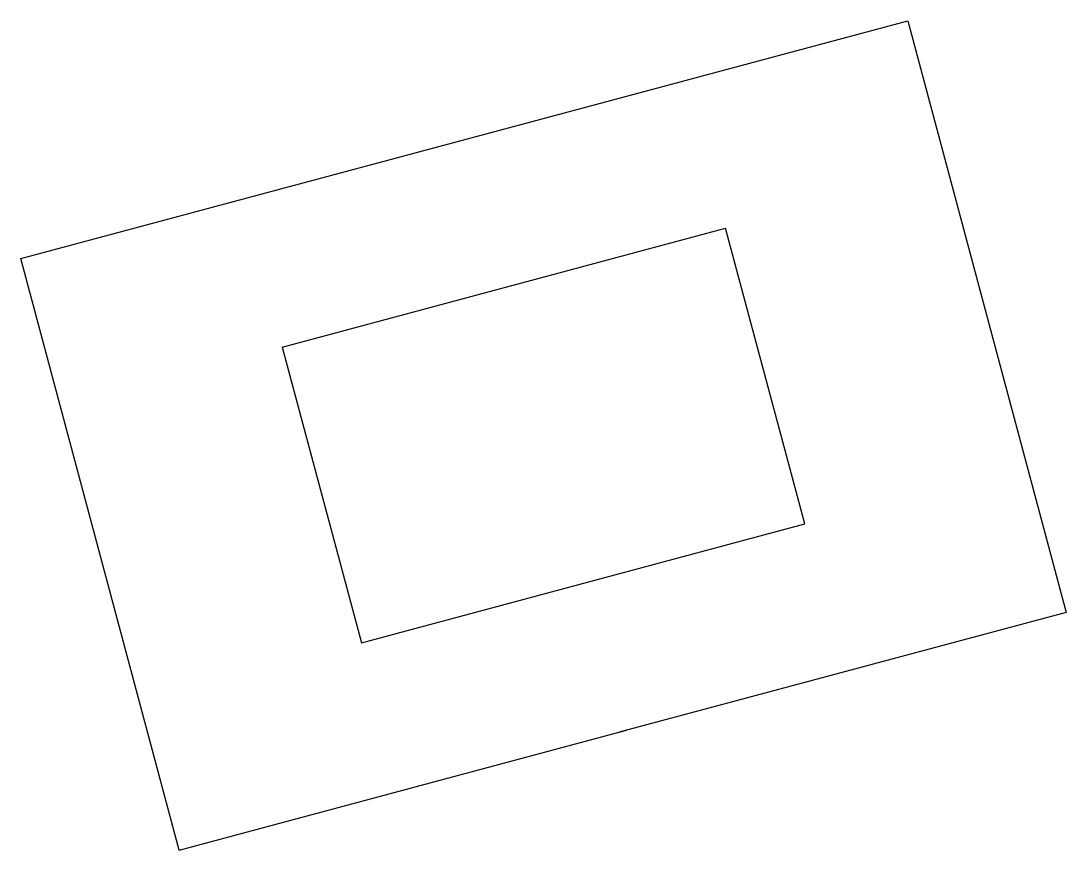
# Model space of a CAD drawing. Header units: millimetres. Extents: x 10 to 78.3, y 10 to 64.2.
import ezdxf

# ---------------------------------------------------------------- set-up
doc = ezdxf.new("R2010")
doc.units = ezdxf.units.MM
doc.layers.add('CUT', color=7, linetype='Continuous')

msp = doc.modelspace()

# ---------------------------------------------------------------- linework, layer by layer
at = {"layer": 'CUT'}
for p, q in [((10, 48.637), (67.956, 64.166)), ((67.956, 64.166), (78.308, 25.529)), ((27.077, 42.86), (56.055, 50.625)), ((61.231, 31.306), (56.055, 50.625)), ((20.353, 10), (10, 48.637)), ((27.077, 42.86), (32.253, 23.542)), ((32.253, 23.542), (61.231, 31.306)), ((78.308, 25.529), (49.089, 17.7)), ((20.353, 10), (49.572, 17.829))]:
    msp.add_line(p, q, dxfattribs=at)

doc.saveas('drawing.dxf')
